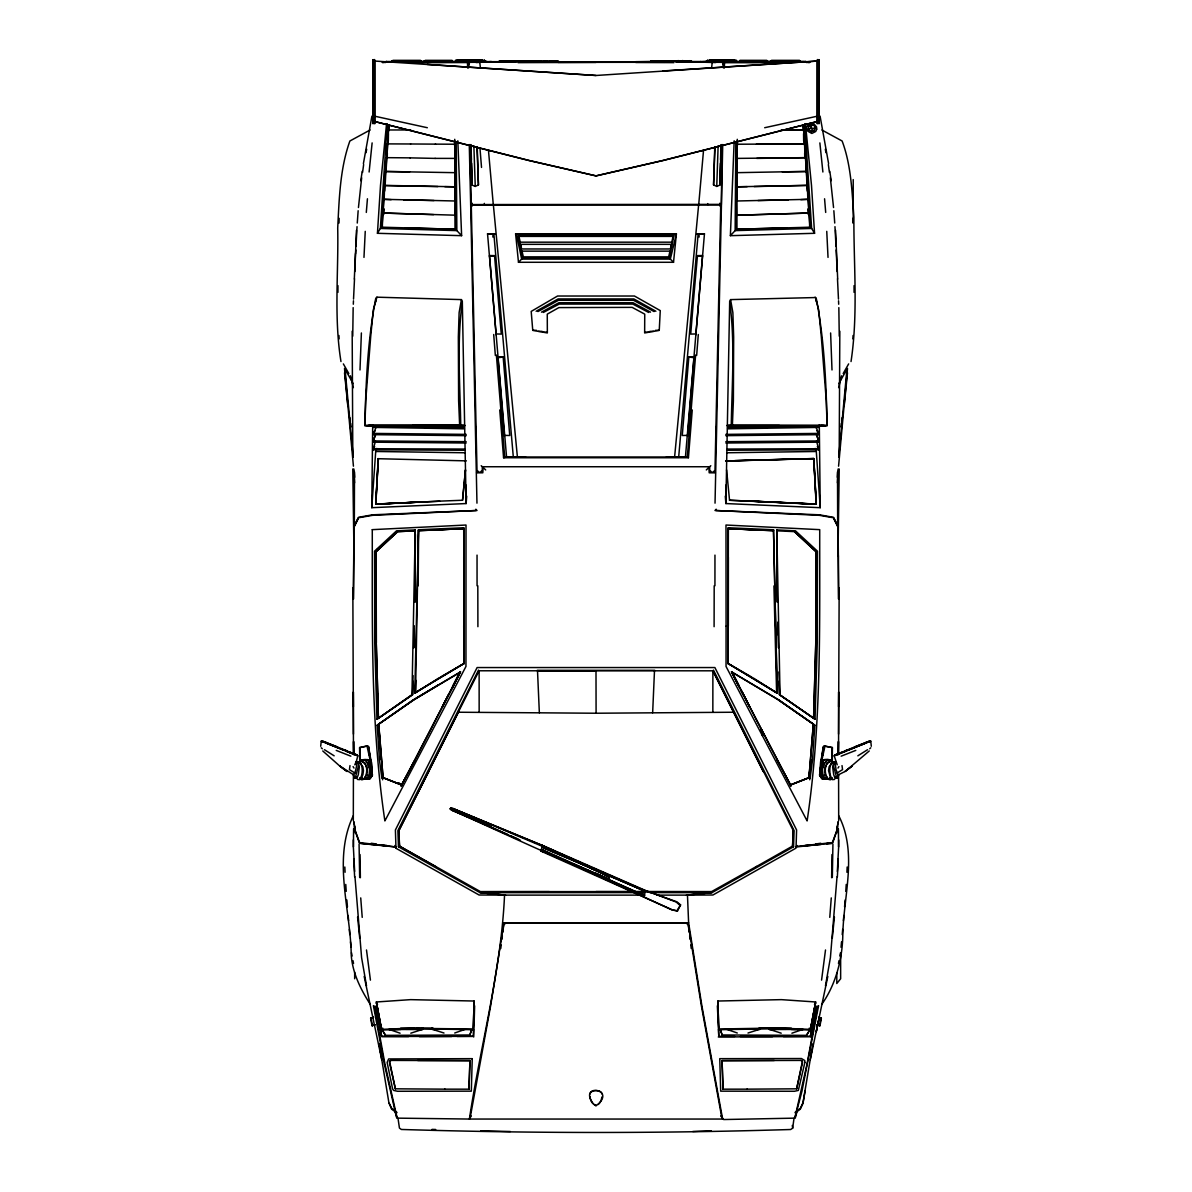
<?xml version="1.0" encoding="UTF-8"?>
<svg xmlns="http://www.w3.org/2000/svg" width="1192" height="1192" viewBox="0 0 1192 1192"><rect width="100%" height="100%" fill="white"/><g stroke="black" fill="none" stroke-linecap="round" stroke-linejoin="round"><path stroke-width="1.5" d="M352.176 331.212L352.817 456.998M371.07 425.514L364.916 425.663C365.78 383.243 367.643 340.167 375.748 298.492L376.91 297.18L461.423 299.609L462.317 301.516L466.117 503.56L371.755 507.688L372.694 425.022M451.798 61.641L452.573 60.867L451.783 61.656L452.573 60.867L424.233 60.867L425.008 61.656L424.233 60.867L424.233 61.656M463.733 527.758L464.18 663.378L414.786 692.939L418.481 529.74L463.733 527.758L464.195 663.378L414.786 692.939M656.881 895.132L686.443 895.117L711.952 892.659L793.544 846.767L792.62 846.096L793.306 830.705L733.721 712.235L596.089 713.233L596 671.051L537.518 670.887L539.35 712.786M669.919 254.656L669.934 251.14L522.066 251.14L522.081 254.656M712.846 712.294L712.876 670.813L479.08 670.783L398.828 830.69L399.38 846.096L398.456 846.767L480.048 892.659L505.557 895.117L642.115 895.132M714.932 585.779L714.962 555.1M777.214 692.939L727.805 663.378L728.267 528.682L773.489 530.723L777.214 692.939L773.519 529.74L728.267 527.758L728.267 556.768M728.237 625.606L728.342 528.637L773.489 530.663M737.118 173.034L737.058 144.232L804.6 143.889L809.994 227.195L736.373 229.266L786.631 227.851M767.767 61.641L767.767 60.852L766.992 60.852L767.767 61.641L766.992 60.852L739.427 60.852L740.217 61.656L739.427 60.852L739.442 61.641M813.585 718.299L815.76 642.756L815.954 551.687L794.334 531.632L776.767 530.812L777.303 602.228L776.782 529.918L795.437 530.798L817.474 551.181L817.265 642.726L815.045 719.268L813.659 718.314L815.82 642.756L816.058 551.687L794.483 531.647M832.329 763.089L832.359 747.548L824.134 745.983L820.588 761.867L819.634 775.053L821.556 777.989L824.953 778.212L821.616 777.944L819.634 775.053L823.136 747.101L824.328 746.862L823.136 747.101L819.619 775.366L822.003 778.763L828.023 779.24L822.003 778.763M839.168 587.894L838.557 734.108M353.309 820.752L353.413 774.8M373.036 118.44L373.081 123.834L373.007 59.615L373.051 117.829M377.715 548.678L376.046 551.687L376.24 642.756L378.415 718.299L412.655 694.653L412.968 681.213M415.412 534.478L414.876 602.228M421.506 61.641L420.746 60.867L421.521 61.656L421.521 60.867L392.019 60.867L392.794 61.656L499.105 61.671L502.517 60.896L499.865 60.911L501.534 61.15M425.008 61.656L425.008 60.867M454.986 187.263L454.942 144.232L435.348 144.128M714.097 626.694L714.187 585.793M728.193 585.779L728.267 527.758M737.252 144.783L737.267 139.3M832.21 763.059L832.225 747.652L824.968 746.132L821.512 761.763L820.573 775.202L822.912 778.316L828.053 778.972M838.557 754.566L838.661 691.986L838.572 706.707M666.447 61.492L668.34 61.269L667.162 60.762M671.379 247.847L671.379 244.345L635.932 244.315L520.621 244.345L520.621 247.847M735.822 141.922L735.151 230.607L730.383 235.673L814.553 233.304L811.499 185.416L805.479 124.147M737.192 158.909L737.267 140.701M771.254 61.641L770.479 60.867L771.254 61.641L771.269 60.852M818.949 117.829L818.993 59.615L818.919 123.834L818.964 118.44M360.267 761.479L359.641 747.548L359.671 763.089M455.091 201.388L455.195 172.676L385.508 171.484L382.006 227.195L455.627 229.266L405.369 227.851M455.165 215.618L455.165 186.786L384.599 185.386L384.167 199.913M723.35 67.899L723.38 62.506L722.501 61.761L714.425 61.552M726.002 484.98L725.883 503.56L820.245 507.688L819.306 425.022M806.001 172.11L805.628 157.657L736.924 158.402L736.462 229.43M838.363 741.692L838.289 754.566L838.468 741.528M381.708 1030.082L376.344 1001.98L410.584 999.641L474.133 1001.027L473.209 1029.709L414.727 1028.711L381.708 1030.082L376.344 1001.98M438.656 678.129L415.561 692.85L418.481 529.74M484.608 60.345L483.997 61.656L484.772 61.656L484.369 60.345L456.432 60.345L455.284 61.656L456.149 60.345M710.804 465.714L709.672 466.743L709.717 472.136L714.962 472.166L720.728 204.964L471.272 204.964L477.038 472.166L482.283 472.136L482.328 466.743L481.195 465.714M723.991 67.482L724.036 62.029C746.937 61.164 787.808 63.28 805.524 61.686M815.09 297.18L816.252 298.492C824.357 340.167 826.22 383.243 827.084 425.663L826.279 400.691L821.273 336.263L818.681 309.831L815.462 297.553L730.577 299.609L729.683 301.516L725.883 503.56L725.287 496.17M727.984 663.586L728.282 625.74M839.257 336.174L838.84 307.64M364.916 425.663L365.72 400.691L370.727 336.263L373.32 309.831L376.91 297.18M418.168 585.898L418.615 530.723M455.24 229.713L455.418 201.001L383.75 199.317L383.198 213.8M596 75.483L374.705 61.045L374.705 121.524L529.218 160.592L596 175.88L662.782 160.592L817.295 121.524L817.295 61.06L596 75.483L427.213 64.413M838.661 839.898L838.602 847.125L838.393 828.723M353.89 547.068L353.979 539.767L353.398 599.174L353.95 527.117L357.987 519.071M415.218 529.918L411.955 694.712L376.955 719.268L374.735 642.726L374.526 551.181L396.563 530.798L415.218 529.918L414.742 602.228M455.284 61.656L456.074 60.852L456.059 61.656M832.925 844.189L832.329 877.521M839.183 456.998L839.824 331.212M670.947 61.507L672.914 61.522M715.036 503.173L722.725 144.56M830.079 759.84L824.03 759.721L822.525 761.539L821.407 775.009L822.838 777.109L821.854 775.143L822.882 761.539L824.477 759.572L827.471 759.378L830.079 759.84L832.091 761.658M388.324 141.029L388.428 133.653M678.233 61.358L678.248 60.598L676.996 61.105L683.299 61.12L669.844 60.792M831.629 877.699L831.971 854.545M716.064 430.312L716.124 426.602M723.723 66.573L723.768 62.297L719.581 61.984M454.614 145.662L454.673 142.221M472.419 61.984L468.233 62.297L468.277 66.573M387.251 156.793L387.325 153.097M388.935 130.628L389.054 125.205M674.821 61.075L677.414 61.552M722.099 145.141L721.324 204.577M724.393 67.929L724.483 62.073L722.397 62.729M375.674 301.785L375.748 298.492M392.794 61.656L392.034 60.867L392.779 61.656L393.002 60.345L420.523 60.345M414.22 625.74L413.713 647.763M717.867 1001.027L718.791 1029.709L777.273 1028.711L810.292 1030.082L815.656 1001.98L781.416 999.641L717.867 1001.027L718.791 1029.709M649.804 892.614L711.952 892.659L686.443 895.117L712.935 894.998L796.033 848.108L796.599 829.975L714.887 667.55L477.113 667.55L395.401 829.975L395.967 848.272L479.065 894.998L505.557 895.117L480.048 892.659L642.488 892.614M854.068 292.353L854.068 285.633M871.292 746.252L870.771 741.156L869.862 741.484M337.932 285.633L337.932 292.353M387.907 144.485L388.622 124.802M413.043 675.596L412.566 694.638L376.955 719.268M413.773 647.792L414.22 629.376M680.945 60.867L678.427 61.343L680.796 61.358L680.155 60.867M339.005 223.053L339.124 218.3M385.999 172.11L388.473 129.958M387.042 158.327L387.519 143.874M353.89 546.8L352.787 469.022L353.83 469.007L354.501 472.345L354.322 525.553L358.479 517.328L372.575 514.81L477.009 510.489L475.832 509.207M385.105 186.041L386.595 157.642M415.397 692.865L415.77 680.274M467.607 67.929L467.517 62.073L469.603 62.729M680.647 61.075L679.261 61.313L681.571 61.075L680.26 61.075M384.658 191.107L384.599 185.386M383.735 214.426L383.898 208.987M457.862 60.047L482.209 60.047M444.765 1089.16L469.037 1089.175L469.931 1060.627L390.976 1060.418L389.59 1061.312L395.357 1088.817L445.018 1089.16M473.716 1036.98L474.639 1005.824M690.093 61.448L691.434 60.941L682.256 61.12M714.783 146.631L713.561 184.924L716.75 186.429L719.789 185.132L720.445 163.244M720.549 159.594L720.981 145.007M734.123 60.047L709.791 60.047M773.489 530.723L773.519 529.74M382.304 227.553L382.766 213.04L433.59 214.605M457.102 1036.444L473.239 1036.34L473.477 1029.232M473.924 1015.018L474.043 1011.457M682.837 61.388L682.658 60.628L682.837 61.388L689.125 60.941L686.681 60.911M817.25 120.601L817.28 123.834L817.325 59.6L818.993 59.838M468.978 1089.175L469.931 1060.627L417.751 1060.493M473.209 1029.709L474.133 1001.027M504.544 894.968C501.206 970.616 480.659 1044.371 469.38 1119.05L397.174 1118.141L394.373 1109.201M643.099 894.998L643.248 890.603L542.092 845.366L451.127 807.744L450.189 808.742L452.036 810.292C504.231 833.178 555.353 858.3 608.561 878.862L609.485 876.731L542.092 845.366L541.764 847.169L645.036 891.08L644.589 895.609L542.449 850.462L541.406 849.106L541.049 851.163L672.079 909.734L677.503 910.956L680.587 904.892L676.907 901.822L643.278 889.873L543.671 846.588L543.314 847.75L645.036 891.08M716.75 186.429L718.135 145.752M719.789 185.132L721.205 144.575M793.112 830.63L792.576 846.082L756.384 866.569M792.62 846.096L793.172 830.69M793.544 846.767L794.11 830.601L713.472 670.098M359.999 369.967L361.385 332.97M713.561 184.924L714.976 146.884M650.936 61.209L660.875 60.986M730.383 235.673L734.183 140.79M652.128 60.703L652.62 61.462M687.605 61.179L689.587 60.688L686.667 61.418M687.531 60.911L689.125 60.941M690.123 60.688L687.799 61.179L691.434 60.941M838.602 847.646L837.35 871.427M354.322 278.988L355.44 253.732M354.829 271.567L356.453 230.309M353.16 307.64L352.743 336.174M353.309 304.228L353.458 300.801M383.347 214.158L383.586 208.675M483.997 61.656L484.027 60.852M484.757 61.656L484.369 60.345M492.877 237.074L493.011 234.064L495.172 233.811L487.543 233.796L506.555 456.983L525.702 457.132M652.098 61.209L653.201 60.971M652.65 712.786L654.482 670.828M846.931 872.276L847.169 867.001M353.532 299.088L354.516 278.794M655.57 61.224L658.267 60.732L654.825 60.971M363.977 257.397L365.244 231.352M457.817 140.79L461.617 235.673L377.447 233.304L380.501 185.416L386.521 124.147M355.633 253.538L355.812 249.962M355.991 246.386L357.034 226.674M837.365 876.835L838.304 858.657M353.607 828.723L353.398 847.125L353.339 839.898M852.876 338.886L853.055 335.518M378.4 458.667L375.718 504.052L439.803 501.191L375.733 504.142L378.207 458.577L375.867 504.231L416.246 502.219M814.196 1008.998L814.062 1011.412L814.613 1008.194M816.505 434.469L819.142 442.172L725.853 443.007M664.749 61.001L656.747 60.971M357.272 223.038L358.151 210.731M377.447 233.304L380.352 228.447L387.266 123.744M814.821 725.198L812.557 759.721L810.143 778.287L808.936 777.75L790.534 784.962L731.486 671.841L778.927 699.987L814.821 725.198L778.331 699.883M845.784 891.333L846.231 884.434M837.38 477.336L837.752 471.779M837.44 482.879L838.199 471.749M838.572 466.176L847.497 368.432M376.3 426.751L373.036 434.663L466.191 435.661M371.755 507.688L375.704 451.485L376.836 448.445M847.482 372.798L844.204 405.816M822.674 778.555L820.215 775.277L821.169 761.733L824.134 745.983M837.022 876.82L830.407 957.638L825.475 985.844M353.681 833.178L354.501 826.414M363.679 778.659L367.136 778.287L369.043 775.828L369.55 769.183L368.164 763.327L366.421 761.301L363.784 759.885L361.325 760.675M820.677 771.835L820.409 775.113L819.634 775.053M829.781 917.363L831.271 897.904M704.457 233.796L696.828 233.811L704.457 233.796L685.445 456.983L666.298 457.132M696.649 355.469L698.303 334.505M365.169 776.737L366.749 774.785C367.479 770.375 367.33 764.504 362.815 762.135M466.713 496.17L466.117 503.56L465.998 484.98M659.25 330.333L660.264 310.605L634.457 296.018L557.543 296.018L531.2 311.41L532.75 330.333L547.351 332.97L547.262 314.137L558.884 307.596L632.162 307.372L644.738 314.137L644.649 332.97L659.25 330.333L655.525 330.333M695.621 355.007L687.307 456.998L688.425 457.743L692.254 409.944M366.302 212.429L367.434 198.781M687.605 436.197L694.072 356.885L688.827 357.034L682.256 435.497L687.441 435.378M727.195 450.248L818.919 449.786L816.505 441.07M695.83 334.907L702.595 255.535L697.469 255.624L693.55 299.505L690.719 334.088L695.919 333.954M842.222 934.588L842.669 929.373M843.4 920.686L843.832 915.471M844.562 906.859L845.143 899.96M678.68 457.102L698.11 234.154M838.751 456.968L846.946 369.192L838.825 383.63M358.449 207.527L361.668 177.802M674.597 457.058L698.616 205.024M703.578 149.834L698.721 204.517M839.809 439.312L840.137 435.78M840.986 426.945L841.314 423.413M841.016 947.282L841.537 941.844M462.585 500.253L465.491 469.812L462.466 500.253L439.625 501.147M676.564 61.552L677.503 61.045L676.654 60.792M673.525 262.285L676.4 233.796L515.6 233.796L518.475 262.285L673.525 262.285L670.336 259.081L521.664 259.081L518.475 262.285M832.269 938.283L834.415 917.006M369.118 172.006L372.127 142.906M711.639 67.676L712.22 62.267L722.903 62.297L722.814 61.537M514.11 61.045L515.302 61.552L512.471 61.313M322.138 741.484L321.229 741.156L320.708 746.252M469.186 61.537L469.097 62.297L479.78 62.267L480.361 67.706M810.992 759.587L808.936 777.676L790.445 784.902M808.936 777.75L813.346 724.155L809.01 777.646L790.549 784.947L777.095 759.989M500.774 948.489L501.221 944.869M501.907 939.445L502.353 935.824M502.815 932.204L503.948 923.159L688.052 923.159L701.418 1006.033L722.069 1119.05L469.931 1119.05L490.582 1006.033L503.948 923.159L504.767 924.307M707.988 60.852L707.392 60.345L708.003 61.641M349.986 765.592L349.45 769.645L354.933 773.012L353.055 774.785M821.571 980.122L825.505 949.979M665.926 61.269L668.34 61.269L665.732 61.254L666.775 61.507M666.641 61.492L668.414 60.792L666.969 61.492M362.577 172.423L363.649 164.526M469.857 1034.999L471.6 1029.799L469.857 1034.999L385.582 1035.356L381.216 1028.487L377.342 1007.344M398.009 1118.29L399.439 1128.079L401.361 1129.465C531.051 1133.413 660.934 1133.488 790.639 1129.509L792.68 1128.168L794.006 1118.305M354.784 764.787L356.035 762.06M669.517 61.284L670.366 60.792M360.803 180.722L362.204 171.305M675.983 61.552L678.442 60.837M838.08 822.078L836.635 831.45L832.582 843.102L796.062 846.991L797.195 845.515M810.977 1055.158L803.021 1102.6L800.428 1108.188L795.183 1112.285M811.26 1053.311L811.827 1049.645M589.995 1093.943C590.562 1089.518 601.483 1089.518 602.034 1093.943M363.396 163.647L371.919 116.131M687.188 61.418L684.163 60.896M821.437 762.001L821.988 758.708M822.54 755.415L823.091 752.122M838.214 821.571L836.62 831.107L832.418 842.565L796.226 846.484M541.406 849.106L542.986 849.926L542.673 851.744L543.463 850.805L672.139 909.988L677.503 910.956M543.314 847.75L543.627 845.947L542.092 845.366M805.166 1090.576L802.976 1103.434L800.279 1109.141L795.258 1112.941M810.918 1055.65L812.944 1043.715M349.897 417.692L349.882 421.759M817.667 1006.108L807.058 1063.979L794.826 1118.141L723.604 1119.541L720.802 1115.95M818.591 1005.646L801.918 1091.44L794.826 1118.141M823.717 767.246L824.342 763.67L825.818 762.165M815.283 1008.119L810.351 1036.504L783.367 1036.563M810.798 1036.951L816.282 1006.137L810.351 1036.504L718.284 1036.98M819.634 1025.686L821.02 1017.938L818.546 1017.312L821.362 1018.177L819.992 1025.701L817.042 1024.822L819.992 1025.701M462.317 301.516C456.745 342.476 460.067 384.301 460.738 425.544L461.751 425.589L371.77 425.499M814.658 1007.344L810.784 1028.487L806.418 1035.356L722.143 1034.969L720.4 1029.843L722.143 1034.999M839.883 956.014L840.494 952.721M827.829 976.382L810.232 1059.822M810.292 1030.082L815.656 1001.98M812.214 124.698L810.888 124.37L808.578 126.397L808.668 129.66L811.216 131.597L814.211 131.001L815.104 126.456L813.033 124.519L811.067 126.322L811.439 128.185L814.732 128.304M365.989 152.725L366.689 149.253M838.453 963.464L839.004 960.692M747.235 1089.16L722.963 1089.175L722.069 1060.627L801.024 1060.418L802.41 1061.312L796.643 1088.817L746.982 1089.16M669.934 251.14L668.712 256.936L523.288 256.936L522.066 251.14M802.574 1062.236L796.643 1088.817M670.336 259.081L676.4 233.796M601.885 1096.998C600.291 1108.053 591.441 1107.428 589.936 1096.714M504.395 436.197L497.928 356.885L503.173 357.034L509.744 435.497L504.559 435.378M671.379 244.345L670.366 248.964L635.887 249.024L521.634 248.964L520.621 244.345M508.79 60.837L512.024 61.582L512.53 60.807L499.865 60.911L508.79 60.837L508.075 61.597M838.632 387.638L841.522 375.793M493.279 204.517L488.422 149.834M508.135 61.105L502.607 61.388M508.731 61.343L510.042 61.343M522.617 61.001L514.169 61.045M355.872 763.297L357.824 755.832L327.532 743.599M461.423 299.609L459.129 312.572L458.339 337.008L458.622 400.84L459.65 425.559L464.15 425.559M795.481 1117.396L797.627 1109.201M374.705 121.524L529.233 160.503L596 175.894L662.767 160.503L817.295 121.524M476.964 503.173L470.676 204.577L484.027 204.547L484.354 203.385M834.623 763.103L833.61 763.059L832.642 767.052L833.7 774.726L834.683 777.229L836.665 777.735L837.678 777.691L838.393 775.351M354.933 773.012L356.617 766.083L355.946 761.748M851.028 361.548C858.225 313.928 853.636 265.086 853.889 217.063C851.982 191.614 851.177 165.018 842.118 140.999L821.884 130.002M675.983 61.284L677.265 60.837M464.805 450.248L373.081 449.786L375.495 441.07M385.582 1035.356L381.216 1028.443L382.796 1028.219M373.945 439.207L375.569 434.752M353.607 775.351L354.322 777.691L355.335 777.735L357.317 777.229L358.3 774.726L359.358 767.052L358.39 763.059L357.376 763.103M467.741 67.467L468.978 64.308M814.211 131.001L814.926 127.112M806.448 62.431L805.807 61.403L806.448 62.431L809.711 62.491M451.127 807.744L450.442 809.428L520.442 840.33M466.147 443.007L372.858 442.172L375.495 434.469M353.264 815.76C332.434 859.328 350.612 909.243 351.238 955.045C352.489 973.313 361.206 990.373 370.414 1004.543M355.335 777.735L358.405 766.113L357.749 761.554L355.663 762.686M821.586 1004.588C835.115 985.769 842.103 960.767 842.774 936.644C843.087 896.786 858.046 853.383 838.736 815.76M677.101 910.464L680.587 904.892M373.081 449.786L374.66 446.568M417.87 792.695L425.261 777.735M396.668 61.656L386.61 62.237L514.765 62.133M518.818 61.03L517.388 61.03M478.528 670.098L397.89 830.601L398.456 846.767M428.613 771.686L458.443 712.175M359.88 777.869L361.563 777.452L362.875 774.845L363.471 770.673L362.86 766.665L360.476 764.147M442.545 706.29L448.371 694.742M452.528 686.488L460.023 671.632M756.488 866.45L711.564 891.616L480.436 891.616L399.424 846.082L398.888 830.63L428.703 771.686M451.887 688.618L460.514 671.841L413.073 699.987L377.179 725.198L379.443 759.721L381.857 778.287L383.064 777.75L401.466 784.962L401.019 786.258L460.216 672.243L413.669 699.883L377.179 725.198M415.01 760.004L460.514 671.841M442.321 707.124L460.261 672.228M373.722 433.322L375.108 430.67M438.418 684.834L413.743 699.913L378.728 724.17L383.064 777.676L401.555 784.902L415.084 759.989M383.168 777.646L401.63 784.947L415.025 759.9M359.775 778.302L361.757 779.851L364.052 779.151C367.24 774.428 367.821 767.499 364.529 762.716L361.966 761.39L359.656 761.688M490.091 61.761L486.366 62.058L499.537 62.252M843.176 373.558L848.644 363.903M677.235 62.133L723.991 61.641M469.38 1119.05L471.198 1115.95M353.95 527.117L358.479 517.79L372.575 515.331L476.1 510.519M842.118 421.759L842.103 417.692M811.216 131.597L812.378 129.109L810.724 128.14L808.668 129.66M370.593 775.009L368.537 777.333L370.593 775.009L369.475 761.539L367.97 759.721L365.08 759.483L361.921 759.84L359.91 761.658M385.552 62.431L386.193 61.403L385.552 62.431L382.289 62.491M837.991 768.065L838.915 766.62M359.641 747.548L367.21 745.864L368.76 746.654L372.366 775.053L370.384 777.944L367.091 778.153L370.444 777.989L372.306 775.053L371.293 761.912L368.373 746.892M806.418 1035.356L810.784 1028.443L809.204 1028.219M836.039 777.02L834.34 779.508L832.15 779.628C829.289 774.86 829.2 768.542 830.913 763.342L833.968 761.852M369.997 778.763L363.977 779.24L369.997 778.763L372.381 775.366L371.412 761.867M687.233 924.307L688.052 923.159L689.185 932.204M369.326 778.555L371.785 775.277L370.831 761.733L368.134 746.535L367.21 745.864M510.31 61.075L507.077 61.105M505.974 61.358L499.865 60.911L523.735 61.507M662.931 61.001L665.464 61.492M389.59 1061.312L390.976 1060.418M707.243 61.656L707.631 60.33L736.537 60.345L736.731 61.641L735.568 60.33M472.27 203.266L471.287 204.383L469.901 145.141M869.236 750.96L845.992 770.747M609.485 876.731L608.561 878.862L573.427 864.021M716.168 509.207L714.991 510.489L819.426 514.81L833.521 517.328L837.678 525.553L837.499 472.345L838.17 469.007L839.213 469.022L838.11 546.8M597.862 1104.477C615.549 1088.415 578.925 1083.677 592.767 1103.032M511.755 61.582L514.497 61.045M477.038 472.166L478.096 471.108M709.717 472.136L710.775 471.093M719.745 205.933L720.728 204.964M718.523 1029.232L718.761 1036.34L734.898 1036.444M715.349 62.416L722.888 61.641M706.305 469.946L709.002 467.383L709.195 472.792L715.423 472.852M754.134 186.563L807.401 185.386L807.833 199.913M376.121 551.687L397.666 531.632L415.352 530.798L397.696 531.647L376.076 551.687L376.374 642.756M808.802 213.8L808.251 199.317L800.845 199.66M869.683 748.77L870.756 747.786M809.234 213.04L736.358 215.245L809.234 213.04L809.696 227.553M533.033 61.462L538.978 60.926M662.409 61.001L659.31 60.986M836.054 761.748L835.205 763.595L836.054 769.689L838.095 774.979L838.944 774.785M499.344 60.911L501.206 61.15L499.299 61.671M502.547 61.388L501.474 61.15L505.944 60.867M503.262 61.388L505.885 60.867M512.009 60.807L510.563 61.075L512.933 61.313M534.701 61.209L536.326 60.941L533.986 61.209M476.74 62.535L491.327 61.507M832.225 778.302L830.243 779.851L827.948 779.151C824.76 774.428 824.179 767.499 827.471 762.716L830.034 761.39L832.344 761.688M844.919 771.537L852.265 765.994L844.919 771.537L838.095 774.979M468.009 67.482L467.964 62.029L386.476 61.686M660.383 60.986L681.332 61.12M829.185 762.135C824.67 764.504 824.521 770.375 825.251 774.785L826.831 776.737M670.113 61.284L671.93 61.284L671.022 61.045M869.162 741.886L868.298 742.154M370.637 1018.177L373.454 1017.312L370.637 1018.177L372.008 1025.701L374.959 1024.822L372.008 1025.701M726.598 469.916L729.534 500.253L816.133 504.231L816.073 500.402M827.948 779.151L830.437 777.452L832.12 777.869M814.449 1004.334L815.671 1003.5M388.83 62.252L392.406 62.133L389.337 62.178M549.393 61.164L558.586 61.388M499.746 409.944L503.575 457.743L506.555 456.983M867.582 749.708L857.838 755.832M837.216 764.787L834.177 755.832L854.694 747.429M870.771 741.156L854.5 747.473M808.578 126.397L810.709 126.039M660.681 60.747L659.832 61.254L662.543 61.254M665.672 60.986L664.823 61.492L666.85 61.03M706.513 61.641L677.816 62.252M723.768 62.297L675.76 62.044M440.265 677.205L464.254 663.393M513.32 61.313L516.002 60.792M518.699 61.03L519.608 61.269M522.945 61.269L524.51 61.507M536.132 311.261L558.124 298.939L633.876 298.939L655.868 311.261M537.935 311.559L558.422 300.31L633.578 300.31L654.065 311.559M541.481 312.155L558.884 302.753L596 302.708L633.116 302.753L650.519 312.155M543.343 312.468L559.182 304.079L596 304.049L632.818 304.079L648.657 312.468M536.326 60.941L534.344 61.462L537.681 61.448M665.27 60.762L666.447 60.762M541.764 847.169L543.09 846.469M370.116 130.002L349.882 140.999C339.973 168.594 339.199 198.915 337.709 228.03C338.603 272.417 333.82 317.594 340.972 361.548M837.067 773.012L842.55 769.645L842.014 765.592M501.206 61.15L500.402 60.911M504.052 61.12L502.383 60.896M508.612 61.597L509.327 61.343M526.924 60.986L528.026 61.492M535.566 61.448L534.433 61.209L537.875 60.926L529.069 61.224L535.73 61.716L534.538 61.209M541.049 851.163L542.449 850.462M470.795 144.575L472.211 185.132L475.25 186.429L478.439 184.924L477.217 146.631M537.577 61.194L536.802 61.448L542.122 61.433L532.645 61.209L537.383 61.194M663.899 61.269L668.086 61.03L666.447 60.986M828.321 778.659L824.864 778.287L822.957 775.828L825.251 774.785M507.27 61.105L505.244 61.626M526.789 61.492L525.225 61.492M465.431 1029.247L454.718 1033.002M799.385 1029.456L802.529 1029.53L791.905 1033.196M538.158 61.433L538.71 60.926L535.67 61.194M700.673 61.507L701.626 62.267L804.689 61.641L798.908 61.641M847.736 749.887L834.802 755.028L836.918 754.193M842.103 752.778L846.469 750.975M845.083 750.826L864.081 743.227M847.855 750.394L855.767 747.146M845.143 751.318L864.468 743.599M857.346 746.505L866.822 742.69M831.524 764.147L829.14 766.665L828.529 770.673L830.437 777.452M862.323 744.374L864.632 743.45M521.187 61.522L525.419 60.986M526.402 61.492L526.983 61.224M864.796 742.825L869.892 740.962L854.411 746.982M856.303 746.788L861.16 744.851M855.782 750.394L841.135 756.175M835.205 755.43L834.177 755.832M837.38 754.462L835.756 755.207L837.782 754.417M838.542 754.149L840.911 753.24M838.885 753.448L842.029 752.241M400.095 1033.196L389.471 1029.53L422.415 1029.426L410.793 1033.181M531.155 61.209L529.069 61.492L530.306 61.731M732.991 1029.098L759.513 1029.337L747.995 1033.032M534.716 61.716L534.567 60.941L535.864 61.716M550.183 61.403L543.373 61.433M674.24 61.075L668.995 61.269L670.56 61.03M676.251 61.284L677.652 60.837M635.694 61.686L674.955 61.075L669.844 61.269M535.342 61.194L534.597 61.448L537.965 61.448L521.649 61.507M711.281 1130.776L692.746 1131.491M676.922 61.075L677.965 61.343L676.371 61.552M803.691 62.178L805.39 62.237L799.608 62.178L803.17 62.252M530.798 61.462L532.452 61.462M541.958 61.433L545.534 61.418M668.533 61.269L665.985 61.001L666.775 60.762M542.673 61.433L545.027 61.418M552.939 61.403L545.504 61.671L547.486 61.164M523.139 61.269L524.048 61.001L522.096 61.269M736.909 201.388L736.835 186.786L807.401 185.386M523.392 61.001L527.371 61.492M528.875 61.224L529.844 60.971M530.276 61.224L524.838 61.269L538.71 60.926M666.06 60.986L664.361 61.001L672.139 61.045L668.354 60.792M808.742 62.491L809.487 62.312M500.327 60.911L499.284 61.179L500.744 61.418M367.97 759.721L361.921 759.84M354.322 777.691L357.317 777.229M666.641 60.762L665.672 61.001L666.581 61.269M667.162 61.507L669.517 61.001M555.755 61.403L558.199 61.641M671.215 61.284L672.199 61.045M764.668 127.723L817.176 116.22M664.421 61.224L665.404 61.746M724.498 62.55L775.098 62.684M536.489 61.209L535.446 60.941M658.267 60.732L657.001 60.986L658.237 61.224M549.005 61.418L550.466 61.164M832.359 747.548L831.733 761.479M688.589 61.448L689.989 61.209M496.17 334.907L489.554 256.444L494.531 255.624L501.281 334.088L496.081 333.954M365.884 777.661L369.162 777.109M722.456 62.401L805.196 62.178M805.122 845.486L810.351 844.741M815.581 843.996L820.796 843.251M701.909 61.761L708.182 61.462M497.735 357.734L503.173 357.034M363.947 778.972L369.088 778.316L371.427 775.202L370.488 761.763L367.032 746.132L359.775 747.652L359.79 763.059M373.349 425.529L366.465 425.618M388.413 62.252L386.938 62.148M805.241 845.903L810.545 845.411M815.835 844.919L821.139 844.428M826.428 843.936L831.733 843.429L827.263 843.027M484.027 204.547L720.713 204.383L719.73 203.266M366.346 778.227L370.384 777.944M372.366 775.053L371.591 775.113L371.323 771.835M730.249 425.589L779.493 425.499M817.295 61.06L662.856 70.954M483.818 61.462L486.783 61.299M375.733 504.142L416.261 502.234M715.26 62.535L701.626 62.163L705.634 62.058L705.217 61.299M728.938 425.574L825.534 425.618L818.651 425.529M418.511 530.723L463.837 528.637L418.511 530.663M697.767 233.751L704.055 233.826M490.374 62.267L485.487 61.656M440.072 529.665L463.733 528.682L463.807 585.779L463.733 556.768M381.708 1029.367L414.727 1027.996M530.008 60.971L537.905 60.926M422.206 1028.204L423.041 1028.16L415.993 1028.115M444.005 1033.032L432.487 1029.337L459.009 1029.098M422.415 1029.426L419.271 1029.486M781.207 1033.181L769.585 1029.426L803.155 1029.471L799.907 1029.515M718.821 1029.009L777.273 1027.996L810.292 1029.367M759.513 1029.337L756.369 1029.396M509.848 61.343L521.575 61.001L515.033 61.552M735.151 230.607L811.648 228.447L814.553 233.304M725.615 460.872L731.128 460.723M734.793 460.633L813.778 458.562L815.909 496.9M725.719 460.991L813.808 458.652L816.267 504.142L775.828 502.234M386.789 61.567L417.558 61.656M727.433 460.917L813.793 458.577L816.133 504.231M451.962 62.148L455.567 62.073M757.993 200.539L788.314 199.869M802.529 1029.53L799.37 1029.56M756.771 158.402L805.628 157.657M806.895 186.041L806.492 171.484L782.205 171.842L736.805 172.676L737.014 187.263M808.251 199.317L736.582 201.001L736.835 215.618M369.669 425.529L370.593 425.514M520.859 61.522L522.29 61.507M774.442 61.656L805.211 61.567M782.31 171.842L806.492 171.484M727.612 427.526L818.74 426.14L818.695 427.407L727.552 428.822M727.031 452.766L816.297 451.485L820.245 507.688M419.778 1029.396L423.041 1029.322L405.936 1029.292M424.993 62.088L421.461 62.133L425.008 62.178M736.745 186.801L747.175 186.652M416.902 62.684L467.502 62.55M459.456 425.589L464.88 425.514M732.678 425.514L733.616 425.514M745.983 427.615L768.006 427.332M756.89 1029.352L760.153 1029.292L743.063 1029.113M487.543 233.796L494.233 233.751M725.839 434.38L818.889 433.411L818.964 434.663L725.809 435.661M476.577 472.852L482.805 472.792L482.998 467.383L485.695 469.946M482.089 59.794L457.981 59.794M452.051 60.345L425.216 60.345M456.432 60.345L455.463 60.345M750.066 61.656L796.941 61.433M395.908 1029.367L388.845 1029.471L392.093 1029.515M473.239 1036.34L381.649 1036.504L375.718 1006.137M373.007 59.838L374.675 59.6L374.72 123.834L374.75 120.601M449.414 60.867L449.92 61.656M766.784 60.345L739.949 60.33M771.477 60.345L799.459 60.345L799.981 61.641L799.206 60.852L770.479 60.852L770.494 61.641M756.443 144.128L804.6 143.889L804.958 158.327M725.839 441.666L819.202 440.951M396.265 1029.426L400.87 1029.396M451.708 1036.489L419.405 1036.608M670.306 62.073L521.694 62.073M665.002 62.267L558.035 62.386M400.646 1028.174L473.179 1029.009M448.937 1029.113L431.847 1029.292L435.11 1029.352M518.028 62.625L596 62.401M727.373 449.071L819.008 448.728M421.893 1028.279L432.815 1028.234M772.595 1036.608L740.292 1036.489M468.009 61.656L476.651 62.416M556.277 61.939L635.723 61.939M675.626 234.168L515.6 233.796M727.85 425.559L731.262 425.544C731.933 384.301 735.255 342.476 729.683 301.516M688.425 457.743L503.575 457.743M480.406 891.72L549.363 891.616M503.382 922.817L688.618 922.817L701.939 1006.167L722.62 1119.05M454.048 1029.188L458.607 1029.188M709.896 59.779L734.019 59.779M455.284 60.867L484.801 60.852M684.819 60.896L682.331 60.628M707.199 60.852L736.716 60.852M537.652 60.941L537.965 61.448M556.277 61.15L553.297 61.403L554.891 61.909M505.572 61.358L506.302 61.358M512.024 61.313L513.454 61.313M556.768 61.388L558.705 61.388M553.863 61.641L556.277 61.641L517.76 61.358M702.878 61.641L705.396 61.641L701.626 62.267M766.992 62.178L770.568 62.163L767.007 62.088M451.887 62.178L455.508 62.178M736.492 62.178L740.113 62.178M388.249 129.973L410.823 129.958M784.44 129.958L803.751 129.973L804.6 143.889M435.02 158.387L455.076 158.402L454.882 173.034M532.75 330.333L536.475 330.333M538.412 331.361L542.122 331.361M649.878 331.361L653.588 331.361M543.299 332.24L546.934 332.225M645.066 332.225L648.701 332.24M365.497 425.514L460.47 425.47L412.507 425.499M826.503 425.514L731.53 425.47L732.38 425.559L733.378 400.84L733.661 337.008L732.871 312.572L730.577 299.609M465.208 425.529L368.268 425.574L463.062 425.574M726.792 425.529L823.732 425.574M709.672 466.743L482.328 466.743M654.795 670.321L537.205 670.321M678.531 61.507L703.399 61.537M395.059 61.433L441.934 61.656M781.177 129.958L803.751 129.973L804.093 144.485M596 891.586L711.594 891.72M733.393 1029.188L737.952 1029.188M372.992 448.728L464.627 449.071M458.473 712.235L596.089 713.233M786.064 1029.292L768.959 1029.322L772.729 1029.486M774.249 1060.493L722.069 1060.627L723.023 1089.175M499.895 61.418L516.151 61.477M635.723 62.461L673.972 62.625M516.24 62.044L468.233 62.297M387.4 143.889L410.629 143.979M759.185 1028.234L770.106 1028.279M408.632 1036.563L381.693 1036.459L376.717 1008.119M410.525 143.979L435.557 144.128M791.354 1028.174L768.959 1028.16L769.794 1028.204M670.694 61.03L666.253 61.254L670.619 61.522M477.575 61.552L469.499 61.761L468.62 62.506L468.65 67.899M372.798 440.951L466.161 441.666M685.445 456.983L687.307 456.998L504.693 456.998L496.379 355.007M791.13 1029.396L795.734 1029.426M435.631 1029.396L432.487 1029.337M510.355 1131.521L480.659 1130.776M386.372 157.657L410.257 157.865M373.111 433.411L466.161 434.38M392.63 1029.56L389.471 1029.53M458.384 425.514L459.322 425.514M727.12 425.514L732.544 425.589M423.994 427.332L446.017 427.615M385.508 171.484L409.69 171.842M437.866 186.563L384.822 185.609M444.825 186.652L455.255 186.801M464.388 427.526L373.26 426.14L373.305 427.407L464.448 428.822M375.704 451.485L464.969 452.766M391.155 199.66L383.75 199.317M403.686 199.869L434.007 200.539M494.531 255.624L489.405 255.535L489.554 256.444M410.033 157.865L435.229 158.402M736.433 62.073L740.038 62.148M820.93 425.514L827.084 425.663M378.371 458.711L466.385 460.872M432.011 1129.39L435.691 1129.495M380.352 228.447L456.849 230.607L461.617 235.673M358.032 761.852L361.087 763.342C362.8 768.542 362.711 774.86 359.85 779.628L357.66 779.508L355.961 777.02M821.616 777.944L825.654 778.227M769.585 1029.426L770.39 1029.456M521.962 61.001L527.371 61.224L525.687 61.492M729.534 500.253L775.754 502.219M728.267 528.637L751.943 529.665M834.683 777.229L837.678 777.691M752.346 501.176L816.282 504.052M752.375 501.191L816.267 504.142M487.945 233.826L493.011 234.064M715.9 510.519L819.426 515.331L833.521 517.79L838.051 527.117L838.363 555.993M537.711 61.194L540.855 61.433L539.499 61.194M353.92 822.078L355.365 831.45L359.418 843.102L365.572 843.936M370.861 844.428L376.165 844.919M381.455 845.411L386.759 845.903M652.56 61.209L655.064 61.462L654.497 60.971M534.567 60.941L536.504 61.716M360.267 843.429L395.938 846.991L395.967 848.272M540.855 61.433L538.948 61.194L541.332 61.433M688.827 357.034L694.265 357.734M779.091 681.168L779.434 694.638L815.045 719.268M371.204 843.251L376.419 843.996M381.649 844.741L386.878 845.486M810.888 124.37L814.687 125.503M516.151 61.284L514.899 61.045L516.479 61.284M697.469 255.624L702.446 256.444M822.838 777.109L826.116 777.661M669.055 61.269L670.5 61.522M668.146 61.269L667.237 61.001L669.442 61.507M679.321 61.313L680.632 61.582M662.573 60.747L663.78 61.507M374.824 116.22L427.332 127.723M545.489 61.179L546.577 61.418M528.816 61.224L529.874 61.462M525.031 61.254L526.074 61.492M534.895 61.209L535.923 61.448M676.4 60.837L677.518 61.105M382.513 62.312L383.258 62.491M801.024 1060.418L802.41 1061.312M737.282 1033.002L726.569 1029.247M674.299 61.313L673.316 61.045L675.417 61.343M531.632 61.209L528.875 61.462M543.418 61.433L544.267 61.671M555.949 61.15L556.798 61.388M551.181 61.164L551.971 61.403M322.838 741.886L323.702 742.154M650.951 60.703L652.531 61.209M830.675 760.675L828.216 759.885L823.836 763.327L822.45 769.183L822.957 775.828M523.333 61.269L524.897 61.775M665.211 61.269L665.985 61.522M526.328 60.986L529.263 60.971M353.905 774.979L339.765 766.039L322.764 750.96M349.971 752.241L353.115 753.448M351.089 753.24L353.458 754.149M354.218 754.417L356.244 755.207L354.62 754.462M350.865 756.175L336.219 750.394M355.082 754.193L357.198 755.028L344.264 749.887M325.178 742.69L334.654 746.505M357.824 755.832L356.795 755.43M337.5 747.473L321.229 741.156M327.204 742.825L322.108 740.962L337.589 746.982M330.84 744.851L335.697 746.788M327.368 743.45L329.677 744.374M327.919 743.227L346.917 750.826M336.233 747.146L344.145 750.394M345.531 750.975L349.897 752.778M452.036 810.292L483.833 823.448M346.604 751.243L351.863 753.433M485.502 824.134L490.642 826.279M598.16 874.496L606.49 878.117L594.912 872.768M543.627 845.947L645.14 890.335L676.147 901.986L679.678 905.056M507.852 834.549L450.189 808.742M511.204 836.039L517.894 839.004M366.749 774.785L369.043 775.828M560.851 854.172L452.707 808.459L541.093 844.904L561.015 854.247M564.248 855.692L579.387 862.636M542.986 849.926L644.589 895.609M574.306 860.698L607.562 875.986L602.601 873.632M584.274 865.124L607.562 875.986M564.337 855.811L570.968 858.911M717.361 1005.824L718.821 1036.265M399.38 846.096L435.616 866.569M664.033 61.001L664.883 61.492M530.41 60.971L531.274 61.462M751.928 677.205L727.94 663.393L776.603 692.865L773.936 585.913M334.162 755.832L324.418 749.708M753.523 678.129L776.618 692.85M779.434 694.638L813.749 718.299L779.538 694.653L778.987 671.93M679.157 61.358L678.248 60.598M508.328 61.105L507.479 61.105L508.716 60.837M376.329 1003.5L377.551 1004.334M361.563 777.452L364.052 779.151M813.466 724.17L778.451 699.913L731.486 671.841M396.742 1112.911L391.617 1109.111L389.143 1103.345M347.081 771.537L339.735 765.994L346.008 770.747M396.817 1112.27L391.572 1108.158L388.875 1102.57L381.023 1055.114M398.813 782.712L401.555 784.902M594.182 1104.477L596.015 1105.997M382.766 213.04L455.359 215.186L455.538 229.43M321.244 747.786L322.317 748.77M517.253 61.03L519.414 61.269M836.337 762.686L834.251 761.554L833.595 766.113L836.665 777.735M471.272 204.964L472.255 205.933M481.225 471.093L482.283 472.136M713.904 471.108L714.962 472.166M394.805 845.515L395.938 846.991L359.582 842.565L355.38 831.107L353.786 821.571M366.182 762.165L367.657 763.67L368.283 767.246M367.523 759.572L369.118 761.539L370.146 775.143M517.924 61.522L518.118 61.522M395.357 1088.817L389.426 1062.236M353.085 766.62L354.009 768.065M469.112 61.656L469.544 62.401M343.356 363.903L348.824 373.558M353.175 383.63L345.054 369.192L353.249 456.968M760.883 729.832L763.431 734.704M816.893 430.67L818.278 433.322M731.873 672.243L749.842 707.139M739.278 686.979L731.739 672.228L790.981 786.258L790.534 784.962M740.947 690.257L743.465 695.174M761.032 729.593L763.536 734.51M731.977 671.632L738.638 684.834M741.96 691.434L749.455 706.29M761.107 729.4L763.61 734.361M834.013 519.071L838.051 527.117M712.92 670.783L763.387 771.686L712.876 670.768M817.339 446.568L818.919 449.786M815.701 426.751L818.889 433.411M813.972 124.951L815.388 128.021M723.023 64.308L724.259 67.467M815.164 448.445L816.297 451.485M816.431 434.752L818.055 439.207M707.646 203.594L707.973 204.547M493.384 205.024L517.403 457.058M396.519 1117.396L384.36 1064.188L373.409 1005.646M350.478 375.793L353.368 387.638M397.174 1118.141L384.942 1063.979L374.333 1006.108M366.525 985.844L361.593 957.638L354.978 876.82M381.768 1059.822L364.171 976.382M516.374 234.168L521.664 259.081M825.311 149.253L826.011 152.725M352.996 960.692L353.547 963.464M820.081 116.131L828.604 163.647M351.506 952.721L352.117 956.014M370.98 1017.938L372.366 1025.686M377.387 1008.194L377.939 1011.412L377.804 1008.998M830.332 177.802L833.551 207.527M379.056 1043.656L381.082 1055.605M368.909 752.122L369.46 755.415M370.012 758.708L370.563 762.001M837.499 826.414L838.319 833.178M380.173 1049.601L380.74 1053.281M829.796 171.305L831.197 180.722M792.293 1125.457L792.68 1128.168M835.964 762.06L836.128 763.297M828.351 164.526L829.423 172.423M526.015 60.986L526.208 61.746M366.495 949.979L370.429 980.122M689.647 935.824L690.093 939.445M690.779 944.869L691.226 948.489M383.064 777.75L378.654 724.155L381.067 759.617M347.796 405.816L344.518 372.798M819.872 142.906L822.882 172.006M357.585 917.006L359.731 938.283M344.503 368.432L353.428 466.176M350.463 941.844L350.984 947.282M833.849 210.731L834.728 223.038M350.686 423.413L351.014 426.945M351.863 435.78L352.191 439.312M493.89 234.154L513.32 457.102M348.168 915.471L348.6 920.686M349.33 929.373L349.777 934.588M346.857 899.96L347.438 906.859M824.566 198.781L825.698 212.429M804.734 123.744L811.648 228.447M479.944 147.927L481.523 167.431M493.697 334.505L495.35 355.469M360.729 897.904L362.219 917.363M803.378 124.802L803.751 129.973M354.248 471.779L354.62 477.336M353.8 471.749L354.56 482.879M688.618 922.817L687.456 894.968M345.769 884.434L346.216 891.333M834.966 226.674L836.009 246.386M354.65 871.427L353.398 847.646M338.945 335.518L339.124 338.886M836.188 249.962L837.171 271.567M353.696 858.657L354.635 876.835M837.484 278.794L838.468 299.088M826.756 231.352L828.023 257.397M837.678 278.988L835.547 230.309M838.542 300.801L838.691 304.228M808.414 208.675L808.653 214.158M698.989 234.064L699.123 237.074M398.873 830.705L399.558 846.082M344.831 867.001L345.069 872.276M830.615 332.97L832.001 369.967M477.023 146.884L478.439 184.924M378.43 718.299L376.27 642.756M377.402 693.416L378.341 718.314M473.865 145.752L475.25 186.429M717.957 1011.457L718.076 1015.018M807.178 185.609L807.342 191.107M809.621 776.081L809.741 779.777M808.101 208.987L808.265 214.426M471.019 145.007L471.451 159.594M471.555 163.244L472.211 185.132M852.876 218.3L852.995 223.053M777.78 622.135L778.406 647.792M470.676 204.577L469.275 144.56M816.252 298.492L816.326 301.785M777.78 625.74L777.974 634.785M802.946 125.205L803.065 130.628M359.671 877.521L359.075 844.189M804.674 153.097L804.749 156.793M737.327 142.221L737.386 145.662M762.224 729.996L762.329 735.553M475.876 426.602L475.936 430.312M780.045 694.712L776.782 529.918M803.572 133.653L803.676 141.029M360.029 854.545L360.371 877.699M838.438 555.919L838.602 599.174L838.021 539.767L838.11 547.068M353.443 734.108L352.832 587.894M353.532 741.528L353.681 754.536L353.637 741.692M740.202 60.852L740.217 61.641M382.602 776.096L382.632 779.792M736.641 215.186L736.76 229.713M463.718 625.74L464.016 663.586M456.849 230.607L456.178 141.922M353.428 706.707L353.339 691.986L353.443 754.566M420.746 60.867L420.746 61.656M838.587 774.8L838.691 820.752M477.813 585.793L477.903 626.694M454.733 140.701L454.808 158.909M454.733 139.3L454.748 144.783M815.924 551.687L815.984 586.226M766.992 60.852L766.992 61.656M728.327 557.2L728.342 625.621M479.124 670.813L479.154 712.294M477.038 555.1L477.068 585.779M853.219 179.59L853.219 222.68M840.643 953.734L840.643 978.751L836.799 983.504L836.799 972.732M354.665 972.195L354.665 978.751M372.276 529.65C372.411 626.843 370.503 724.513 384.882 820.93L465.953 666.477L466.012 525.031L372.276 529.65M427.407 60.867L426.885 61.656L427.407 60.867M726.077 626.187L726.047 666.477L807.118 820.93C821.497 724.513 819.589 626.843 819.723 529.65L725.988 525.031L726.077 626.187M742.601 60.852L742.08 61.641L742.586 60.852M765.115 60.852L764.593 61.641L765.115 60.852M799.966 60.867L799.206 61.656L799.966 60.867M735.941 60.852L736.716 61.656L735.926 60.852M670.634 60.792L669.323 61.03L670.634 60.792M472.241 1058.66L471.317 1091.157L397.562 1091.276L393.673 1090.427L392.6 1088.966L387.132 1062.415L388.667 1058.943L472.241 1058.66M804.868 1062.415L798.327 1090.427L794.438 1091.276L720.683 1091.157L719.759 1058.66L801.456 1058.541L804.779 1060.537L804.868 1062.415M819.247 1017.551L816.311 1031.512L819.247 1017.551M673.897 235.763L669.278 257.681L522.722 257.681L518.103 235.763L673.897 235.763M673.063 236.388L671.781 242.17L520.219 242.17L518.937 236.388L673.063 236.388M816.684 129.213L815.715 131.493L811.812 133.459L807.833 131.239L806.567 127.022L809.249 123.61L813.644 123.536L816.55 126.888L816.684 129.213M533.39 60.941L532.511 61.209L533.39 60.941M432.681 1028.1L431.847 1028.13L432.681 1028.16M760.153 1028.13L759.319 1028.16L760.153 1028.13"/></g></svg>
